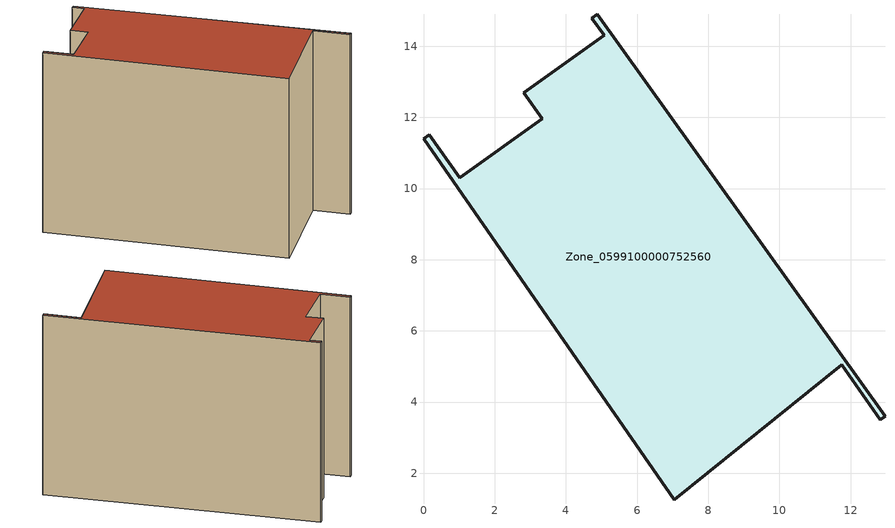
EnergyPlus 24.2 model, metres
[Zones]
Zone_0599100000752560
 floor ground (C_G): 11.75,5.05 7.05,1.25 0,11.41 0.15,11.52 1.02,10.3 3.34,11.96 2.82,12.69 5.08,14.31 4.73,14.79 4.89,14.9 12.97,3.6 12.83,3.5 z0
 wall outside (C_F): 4.73,14.79 5.08,14.31 2.82,12.69 3.34,11.96 1.02,10.3 0.15,11.52 0,11.41 7.05,1.25 11.75,5.05 12.83,3.5 12.97,3.6 4.89,14.9 4.73,14.79 z0:9.44
 roof outside (C_R): 7.05,1.25 11.75,5.05 12.83,3.5 12.97,3.6 4.89,14.9 4.73,14.79 5.08,14.31 2.82,12.69 3.34,11.96 1.02,10.3 0.15,11.52 0,11.41 z9.44
[BUILDING]
Pand.0599100000752560: North Axis=0; Terrain=City; Loads Convergence Tolerance Value=0.04; Temperature Convergence Tolerance Value=0.4; Solar Distribution=FullExterior; Maximum Number of Warmup Days=25; Minimum Number of Warmup Days=1
[Site:Location]
Rotterdam.The.Hague.AP_ZH_NLD Design_Conditions: Latitude=51.96; Longitude=4.45; Time Zone=1; Elevation=-4.5
[SITE:GROUNDTEMPERATURE:BUILDINGSURFACE]
18, 18, 18, 18, 18, 18, 18, 18, 18, 18, 18, 18
[MATERIAL] Thermal Absorptance=0.9; Solar Absorptance=0.7; Visible Absorptance=0.7
Name | Roughness | Thickness | Conductivity | Density | Specific Heat
G.TI.2006-2014 | MediumSmooth | 0.15 | 0.06 | 540 | 1210
F.TI.2006-2014 | Rough | 0.3 | 0.12 | 1920 | 840
R.TI.2006-2014 | MediumRough | 0.2 | 0.08 | 1500 | 1000
[CONSTRUCTION]
C_G: G.TI.2006-2014
C_F: F.TI.2006-2014
C_R: R.TI.2006-2014
[ZONE]
Zone_0599100000752560: Type=1; Multiplier=1; Ceiling Height=Autocalculate; Volume=Autocalculate; Floor Area=autocalculate; Part of Total Floor Area=Yes
[ZONEINFILTRATION:DESIGNFLOWRATE]
Infil_Zone_0599100000752560: Zone or ZoneList or Space or SpaceList=Zone_0599100000752560; Schedule=AlwaysOn; Design Flow Rate Calculation Method=Flow/Area; Flow Rate per Floor Area=0.0015; Constant Term Coefficient=1; Temperature Term Coefficient=0; Velocity Term Coefficient=0; Velocity Squared Term Coefficient=0
[HVACTEMPLATE:ZONE:IDEALLOADSAIRSYSTEM]
Zone_0599100000752560: Maximum Heating Supply Air Temperature=50; Minimum Cooling Supply Air Temperature=13; Maximum Heating Supply Air Humidity Ratio=0.0156; Minimum Cooling Supply Air Humidity Ratio=0.0077; Heating Limit=NoLimit; Cooling Limit=NoLimit; Dehumidification Control Type=ConstantSensibleHeatRatio; Cooling Sensible Heat Ratio=0.7; Dehumidification Setpoint=60; Humidification Control Type=None; Humidification Setpoint=30; Outdoor Air Method=None; Outdoor Air Flow Rate per Person=0.00944; Outdoor Air Flow Rate per Zone Floor Area=0; Outdoor Air Flow Rate per Zone=0; Demand Controlled Ventilation Type=None; Outdoor Air Economizer Type=NoEconomizer; Heat Recovery Type=None; Sensible Heat Recovery Effectiveness=0.7; Latent Heat Recovery Effectiveness=0.65
[ZONECONTROL:THERMOSTAT]
ThermostatControl_Zone_0599100000752560: Zone or ZoneList=Zone_0599100000752560; Control Type Schedule=DualSetpointControlType; Control 1=Thermostat_Zone_0599100000752560; Temperature Difference Between Cutout And Setpoint=0
[THERMOSTATSETPOINT:DUALSETPOINT]
Thermostat_Zone_0599100000752560: Heating Setpoint Temperature Schedule=HeatingSetpoint_Zone_0599100000752560; Cooling Setpoint Temperature Schedule=CoolingSetpoint_Zone_0599100000752560
[SCHEDULE:COMPACT]
HeatingSetpoint_Zone_0599100000752560: Through: 12/31, For: AllDays, Until: 24:00, 21
CoolingSetpoint_Zone_0599100000752560: Through: 12/31, For: AllDays, Until: 24:00, 24
DualSetpointControlType: Through: 12/31, For: AllDays, Until: 24:00, 4
AlwaysOn: Through: 12/31, For: AllDays, Until: 24:00, 1
